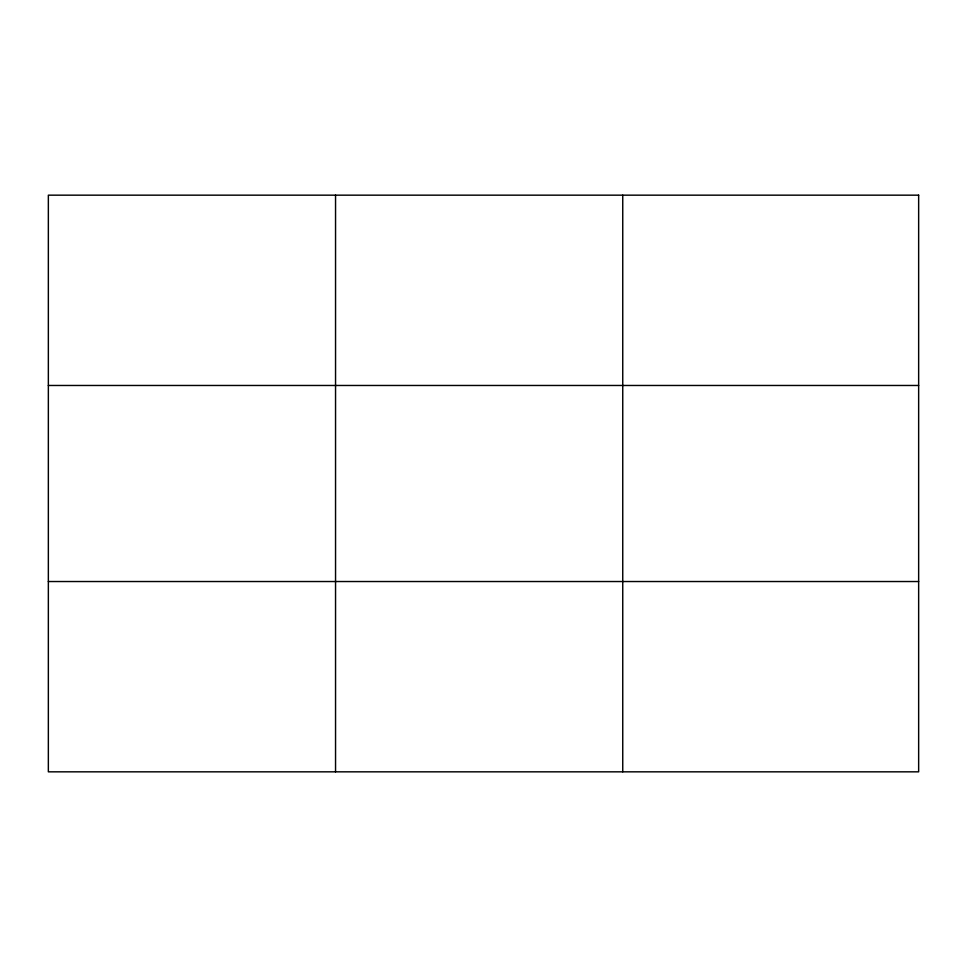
<?xml version="1.0" encoding="UTF-8"?>
<svg xmlns="http://www.w3.org/2000/svg" width="967" height="967" viewBox="0 0 967 967"><rect width="100%" height="100%" fill="white"/><g stroke="black" fill="none" stroke-linecap="round" stroke-linejoin="round"><path stroke-width="1.45" d="M335.549 771.835L335.549 195.165M622.748 771.835L622.748 195.165M48.35 385.47L918.65 385.47M48.35 581.53L918.65 581.53M918.65 195.165L918.65 771.835L48.35 771.835L48.35 195.165L918.65 195.165"/></g></svg>
